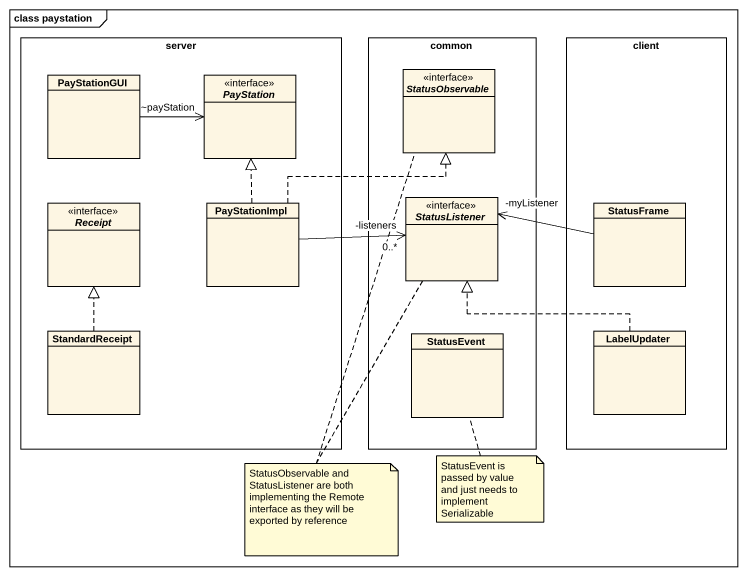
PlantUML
@startuml
mainframe class paystation
hide circle
hide empty members
rectangle server {
  class PayStationGUI
  interface PayStation <<interface>>
  interface Receipt <<interface>>
  class PayStationImpl
  class StandardReceipt
}
rectangle common {
  interface StatusObservable <<interface>>
  interface StatusListener <<interface>>
  class StatusEvent
}
rectangle client {
  class StatusFrame
  class LabelUpdater
}
PayStationGUI -right-> "~payStation" PayStation
PayStationImpl .up.|> PayStation
PayStationImpl .up.|> StatusObservable
PayStationImpl -right-> "-listeners\n0..*" StatusListener
StatusFrame -left-> "-myListener" StatusListener
StandardReceipt .up.|> Receipt
LabelUpdater .up.|> StatusListener
note as N1
  StatusObservable and StatusListener are both implementing the Remote interface as they will be exported by reference
end note
N1 .. StatusObservable
N1 .. StatusListener
note bottom of StatusEvent : StatusEvent is passed by value and just needs to implement Serializable
@enduml
